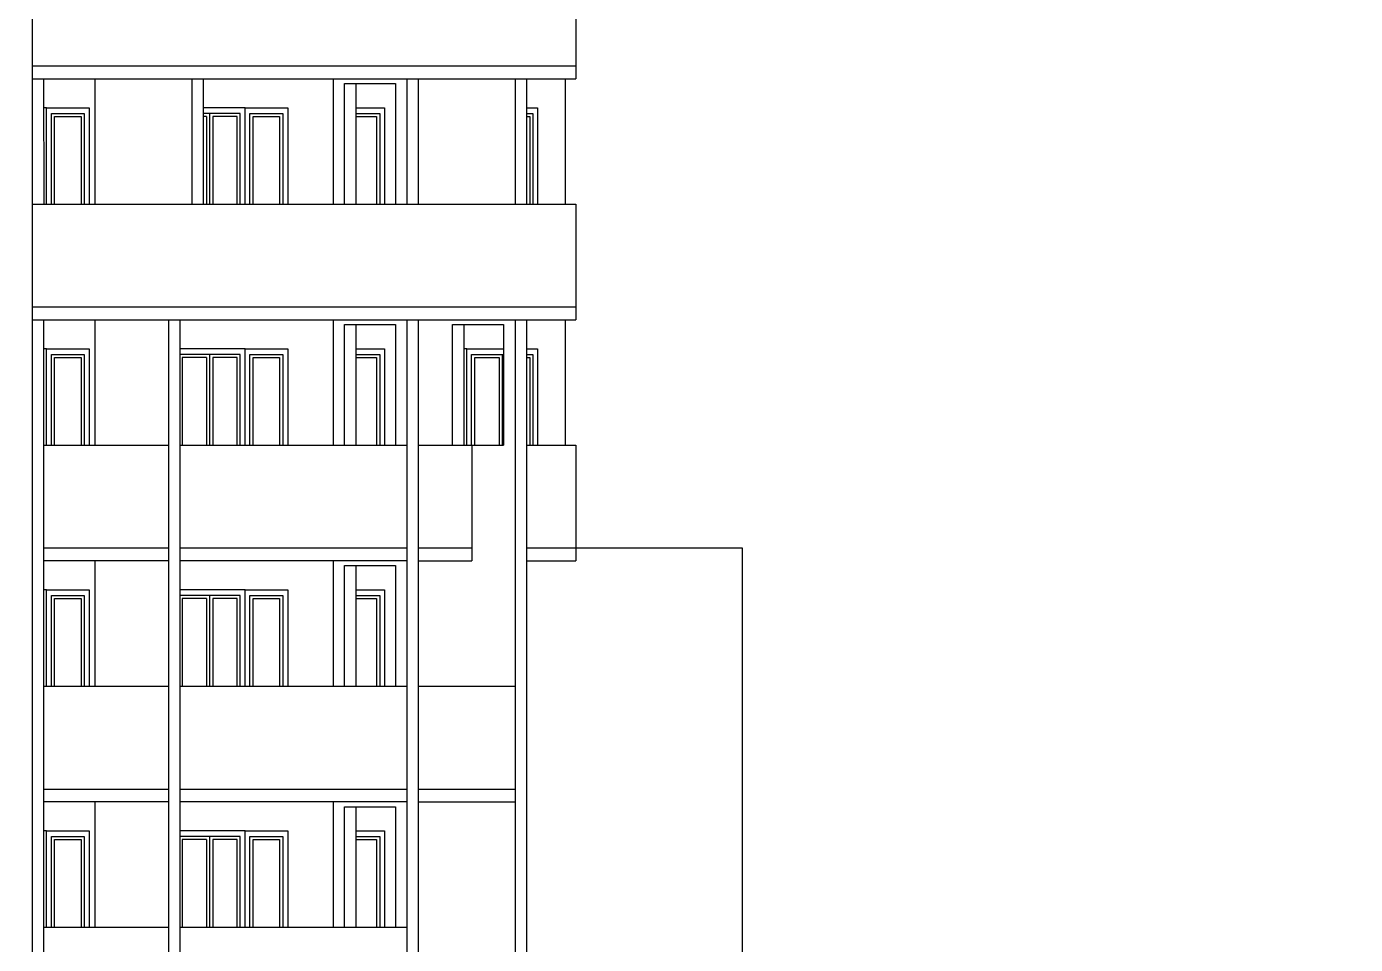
# Model space of a CAD drawing. Header units: inches. Extents: x -634 to 3638, y -6930911 to 5552.
# Drawn here: x 2317.92 to 2334.02, y 3482.66 to 3493.78 of the extents above; entities that cross this region are included whole.
import ezdxf

# ---------------------------------------------------------------- set-up
doc = ezdxf.new("R2010")
doc.units = ezdxf.units.IN
doc.header["$MEASUREMENT"] = 0
for name, color, linetype, lineweight in [('ELEV', 134, 'Continuous', 18), ('фасады', 7, 'Continuous', 30), ('фасады2', 7, 'Continuous', 25)]:
    doc.layers.add(name, color=color, linetype=linetype, lineweight=lineweight)

msp = doc.modelspace()

# ---------------------------------------------------------------- hatches: boundary and pattern name
at = {"layer": 'ELEV', "linetype": 'Continuous'}
h = msp.add_hatch(dxfattribs=at)
h.set_pattern_fill('ANSI31', color=256, scale=0.01044, style=0)
h.set_pattern_definition([(45, (1262.311104, 3366.587935), (-0.02343928418428, 0.02343928418428), [])])
edge = h.paths.add_edge_path()
edge.add_ellipse((1445.78234, 3471.96182), major_axis=(0, 6932302.83262), ratio=0.00000001506, start_angle=89.999976115149, end_angle=270.000023884851)
edge.add_line((1445.67794, 3474.85168), (1445.67794, 3528.48347))
edge.add_line((1445.67794, 3528.48347), (1445.88675, 3528.48347))
edge.add_line((1445.88675, 3528.48347), (1445.88675, 3474.85168))

# ---------------------------------------------------------------- linework, layer by layer
at = {"layer": 'фасады', "ltscale": 100}
for points in [[(2317.98759, 3496.06392), (2317.98759, 3493.14415)], [(2324.57438, 3494.54564), (2324.57438, 3493.14415)], [(2317.98759, 3493.29987), (2324.57438, 3493.29987)], [(2317.98759, 3493.14415), (2317.98759, 3490.22438)], [(2317.98759, 3493.14415), (2324.57438, 3493.14415)], [(2318.12526, 3493.14415), (2318.1271, 3491.62587)], [(2318.74401, 3493.14415), (2318.74401, 3491.62587)], [(2319.92099, 3493.14415), (2319.92099, 3491.62587)], [(2320.05865, 3493.14415), (2320.05865, 3491.62587)], [(2321.63198, 3493.14415), (2321.63198, 3491.62587)], [(2321.76891, 3491.62587), (2321.76891, 3493.08575), (2322.38759, 3493.08575), (2322.38759, 3491.62587)], [(2321.90658, 3493.08575), (2321.90658, 3491.62587)], [(2322.52647, 3493.14415), (2322.52647, 3491.62587)], [(2322.66413, 3493.14415), (2322.66413, 3491.62587)], [(2323.83549, 3493.14415), (2323.83549, 3491.62587)], [(2323.97315, 3493.14415), (2323.97315, 3491.62587)], [(2324.44174, 3493.14415), (2324.44174, 3491.62587)], [(2317.98759, 3491.62587), (2324.57438, 3491.62587)], [(2324.57438, 3491.62587), (2324.57438, 3490.22438)], [(2317.98759, 3490.3801), (2324.57438, 3490.3801)], [(2317.98759, 3490.22438), (2317.98759, 3487.30461)], [(2317.98759, 3490.22438), (2324.57438, 3490.22438)], [(2318.12526, 3490.22438), (2318.12526, 3487.30461)], [(2318.74401, 3490.22438), (2318.74401, 3488.7061)], [(2319.63667, 3490.22438), (2319.63667, 3487.30461)], [(2319.77429, 3490.22438), (2319.77429, 3487.30461)], [(2321.63198, 3490.22438), (2321.63198, 3488.7061)], [(2321.76891, 3488.7061), (2321.76891, 3490.16598), (2322.38759, 3490.16598), (2322.38759, 3488.7061)], [(2321.90658, 3490.16598), (2321.90658, 3488.7061)], [(2322.52647, 3490.22438), (2322.52647, 3487.30461)], [(2322.66413, 3490.22438), (2322.66413, 3487.30461)], [(2323.07793, 3488.7061), (2323.07793, 3490.16598), (2323.69661, 3490.16598), (2323.69661, 3488.7061)], [(2323.2156, 3490.16598), (2323.2156, 3488.7061)], [(2323.83549, 3490.22438), (2323.83549, 3487.30461)], [(2323.97315, 3490.22438), (2323.97315, 3487.30461)], [(2324.44174, 3490.22438), (2324.44174, 3488.7061)], [(2318.12526, 3488.7061), (2319.63667, 3488.7061)], [(2319.77429, 3488.7061), (2322.52647, 3488.7061)], [(2322.66413, 3488.7061), (2323.69661, 3488.7061)], [(2323.31272, 3488.7061), (2323.31272, 3487.30461)], [(2323.97315, 3488.7061), (2324.57438, 3488.7061)], [(2324.57438, 3488.7061), (2324.57438, 3487.30461)], [(2318.12526, 3487.46033), (2319.63667, 3487.46033)], [(2319.77429, 3487.46033), (2322.52647, 3487.46033)], [(2322.66413, 3487.46033), (2323.31272, 3487.46033)], [(2323.97315, 3487.46033), (2324.57438, 3487.46033)], [(2324.57438, 3487.46033), (2326.58885, 3487.46033)], [(2326.58885, 3487.46033), (2326.58885, 3484.38484)], [(2317.98759, 3487.30461), (2317.98759, 3484.38484)], [(2318.12526, 3487.30461), (2318.12526, 3484.38484)], [(2319.63667, 3487.30461), (2318.12526, 3487.30461)], [(2318.74401, 3487.30461), (2318.74401, 3485.78633)], [(2319.63667, 3487.30461), (2319.63667, 3484.38484)], [(2319.77429, 3487.30461), (2319.77429, 3484.38484)], [(2322.52647, 3487.30461), (2319.77429, 3487.30461)], [(2321.63198, 3487.30461), (2321.63198, 3485.78633)], [(2321.76891, 3485.78633), (2321.76891, 3487.24621), (2322.38759, 3487.24621), (2322.38759, 3485.78633)], [(2321.90658, 3487.24621), (2321.90658, 3485.78633)], [(2322.52647, 3487.30461), (2322.52647, 3484.38484)], [(2322.66413, 3487.30461), (2322.66413, 3484.38484)], [(2322.66413, 3487.30461), (2323.31272, 3487.30461)], [(2323.83549, 3487.30461), (2323.83549, 3484.38484)], [(2323.97315, 3487.30461), (2323.97315, 3484.38484)], [(2323.97315, 3487.30461), (2324.57438, 3487.30461)], [(2318.12526, 3485.78633), (2319.63667, 3485.78633)], [(2319.77429, 3485.78633), (2322.52647, 3485.78633)], [(2322.66413, 3485.78633), (2323.83549, 3485.78633)], [(2318.12526, 3484.54056), (2319.63667, 3484.54056)], [(2319.77429, 3484.54056), (2322.52647, 3484.54056)], [(2322.66413, 3484.54056), (2323.83549, 3484.54056)], [(2317.98759, 3484.38484), (2317.98759, 3481.46507)], [(2319.63667, 3484.38484), (2318.12526, 3484.38484)], [(2318.12526, 3484.38484), (2318.12526, 3481.46507)], [(2318.74401, 3484.38484), (2318.74401, 3482.86656)], [(2319.63667, 3484.38484), (2319.63667, 3481.46507)], [(2322.52647, 3484.38484), (2319.77429, 3484.38484)], [(2319.77429, 3484.38484), (2319.77429, 3481.46507)], [(2321.63198, 3484.38484), (2321.63198, 3482.86656)], [(2321.76891, 3482.86656), (2321.76891, 3484.32644), (2322.38759, 3484.32644), (2322.38759, 3482.86656)], [(2321.90658, 3484.32644), (2321.90658, 3482.86656)], [(2322.52647, 3484.38484), (2322.52647, 3481.46507)], [(2322.66413, 3484.38484), (2323.83549, 3484.38484)], [(2322.66413, 3484.38484), (2322.66413, 3481.46507)], [(2323.83549, 3484.38484), (2323.83549, 3481.46507)], [(2323.97315, 3484.38484), (2323.97315, 3481.46507)], [(2326.58885, 3484.38484), (2326.58885, 3481.46507)], [(2318.12526, 3482.86656), (2319.63667, 3482.86656)], [(2319.77429, 3482.86656), (2322.52647, 3482.86656)]]:
    msp.add_lwpolyline(points, dxfattribs=at)
at = {"layer": 'фасады2', "ltscale": 100}
for p, q in [((2318.21919, 3492.72565), (2318.61823, 3492.72565)), ((2318.21919, 3491.62587), (2318.21919, 3492.72565)), ((2318.25812, 3491.62587), (2318.25812, 3492.68672)), ((2318.25812, 3492.68672), (2318.5793, 3492.68672)), ((2318.5793, 3492.68672), (2318.5793, 3491.62587)), ((2318.61823, 3492.72565), (2318.61823, 3491.62587)), ((2320.50767, 3492.72565), (2320.05862, 3492.72565)), ((2320.09696, 3492.68672), (2320.05862, 3492.68672)), ((2320.46874, 3492.68672), (2320.17482, 3492.68672)), ((2320.46874, 3491.62587), (2320.46874, 3492.68672)), ((2320.50767, 3491.62587), (2320.50767, 3492.72565)), ((2320.62446, 3492.72565), (2321.0235, 3492.72565)), ((2320.62446, 3491.62587), (2320.62446, 3492.72565)), ((2320.66339, 3491.62587), (2320.66339, 3492.68672)), ((2320.66339, 3492.68672), (2320.98457, 3492.68672)), ((2320.98457, 3492.68672), (2320.98457, 3491.62587)), ((2321.0235, 3492.72565), (2321.0235, 3491.62587)), ((2321.90658, 3492.72565), (2322.19754, 3492.72565)), ((2321.90658, 3492.68672), (2322.15861, 3492.68672)), ((2322.15861, 3492.68672), (2322.15861, 3491.62587)), ((2322.19754, 3492.72565), (2322.19754, 3491.62587)), ((2323.97315, 3492.72565), (2324.05106, 3492.72565)), ((2323.97315, 3492.68672), (2324.01347, 3492.68672)), ((2324.05106, 3492.72565), (2324.05106, 3491.62587)), ((2324.10945, 3492.79377), (2324.10945, 3491.62587)), ((2318.21919, 3489.80588), (2318.61823, 3489.80588)), ((2318.21919, 3488.7061), (2318.21919, 3489.80588)), ((2318.61823, 3489.80588), (2318.61823, 3488.7061)), ((2320.50767, 3489.80588), (2319.77429, 3489.80588)), ((2320.50767, 3488.7061), (2320.50767, 3489.80588)), ((2320.62446, 3489.80588), (2321.0235, 3489.80588)), ((2320.62446, 3488.7061), (2320.62446, 3489.80588)), ((2321.0235, 3489.80588), (2321.0235, 3488.7061)), ((2321.90658, 3489.80588), (2322.19754, 3489.80588)), ((2322.19754, 3489.80588), (2322.19754, 3488.7061)), ((2323.30883, 3489.80588), (2323.69661, 3489.80588)), ((2323.30883, 3488.7061), (2323.30883, 3489.80588)), ((2323.97315, 3489.80588), (2324.05106, 3489.80588)), ((2324.05106, 3489.80588), (2324.05106, 3488.7061)), ((2324.10945, 3489.87401), (2324.10945, 3488.7061)), ((2318.25812, 3488.7061), (2318.25812, 3489.76695)), ((2318.25812, 3489.76695), (2318.5793, 3489.76695)), ((2318.5793, 3489.76695), (2318.5793, 3488.7061)), ((2320.09696, 3489.76695), (2319.80303, 3489.76695)), ((2320.46874, 3489.76695), (2320.17482, 3489.76695)), ((2320.46874, 3488.7061), (2320.46874, 3489.76695)), ((2320.66339, 3488.7061), (2320.66339, 3489.76695)), ((2320.66339, 3489.76695), (2320.98457, 3489.76695)), ((2320.98457, 3489.76695), (2320.98457, 3488.7061)), ((2321.90658, 3489.76695), (2322.15861, 3489.76695)), ((2322.15861, 3489.76695), (2322.15861, 3488.7061)), ((2323.34776, 3489.76695), (2323.64169, 3489.76695)), ((2323.34776, 3488.7061), (2323.34776, 3489.76695)), ((2323.97315, 3489.76695), (2324.01347, 3489.76695)), ((2318.21919, 3486.88611), (2318.61823, 3486.88611)), ((2318.21919, 3485.78633), (2318.21919, 3486.88611)), ((2318.25812, 3485.78633), (2318.25812, 3486.84718)), ((2318.25812, 3486.84718), (2318.5793, 3486.84718)), ((2318.5793, 3486.84718), (2318.5793, 3485.78633)), ((2318.61823, 3486.88611), (2318.61823, 3485.78633)), ((2320.50767, 3486.88611), (2319.77429, 3486.88611)), ((2320.09696, 3486.84718), (2319.80303, 3486.84718)), ((2320.46874, 3486.84718), (2320.17482, 3486.84718)), ((2320.46874, 3485.78633), (2320.46874, 3486.84718)), ((2320.50767, 3485.78633), (2320.50767, 3486.88611)), ((2320.62446, 3486.88611), (2321.0235, 3486.88611)), ((2320.62446, 3485.78633), (2320.62446, 3486.88611)), ((2320.66339, 3485.78633), (2320.66339, 3486.84718)), ((2320.66339, 3486.84718), (2320.98457, 3486.84718)), ((2320.98457, 3486.84718), (2320.98457, 3485.78633)), ((2321.0235, 3486.88611), (2321.0235, 3485.78633)), ((2321.90658, 3486.88611), (2322.19754, 3486.88611)), ((2321.90658, 3486.84718), (2322.15861, 3486.84718)), ((2322.15861, 3486.84718), (2322.15861, 3485.78633)), ((2322.19754, 3486.88611), (2322.19754, 3485.78633)), ((2318.21919, 3483.96634), (2318.61823, 3483.96634)), ((2318.21919, 3482.86656), (2318.21919, 3483.96634)), ((2318.25812, 3482.86656), (2318.25812, 3483.92741)), ((2318.25812, 3483.92741), (2318.5793, 3483.92741)), ((2318.5793, 3483.92741), (2318.5793, 3482.86656)), ((2318.61823, 3483.96634), (2318.61823, 3482.86656)), ((2320.50767, 3483.96634), (2319.77429, 3483.96634)), ((2320.09696, 3483.92741), (2319.80303, 3483.92741)), ((2320.46874, 3483.92741), (2320.17482, 3483.92741)), ((2320.46874, 3482.86656), (2320.46874, 3483.92741)), ((2320.50767, 3482.86656), (2320.50767, 3483.96634)), ((2320.62446, 3483.96634), (2321.0235, 3483.96634)), ((2320.62446, 3482.86656), (2320.62446, 3483.96634)), ((2320.66339, 3482.86656), (2320.66339, 3483.92741)), ((2320.66339, 3483.92741), (2320.98457, 3483.92741)), ((2320.98457, 3483.92741), (2320.98457, 3482.86656)), ((2321.0235, 3483.96634), (2321.0235, 3482.86656)), ((2321.90658, 3483.96634), (2322.19754, 3483.96634)), ((2321.90658, 3483.92741), (2322.15861, 3483.92741)), ((2322.15861, 3483.92741), (2322.15861, 3482.86656)), ((2322.19754, 3483.96634), (2322.19754, 3482.86656))]:
    msp.add_line(p, q, dxfattribs=at)
for points in [[(2318.1608, 3491.62587), (2318.1608, 3492.79377), (2318.12526, 3492.79377)], [(2318.1608, 3492.79377), (2318.67662, 3492.79377), (2318.67662, 3491.62587)], [(2318.1608, 3491.62587), (2318.1608, 3492.79377)], [(2320.56607, 3491.62587), (2320.56607, 3492.79377), (2320.05862, 3492.79377)], [(2320.09696, 3492.68672), (2320.09696, 3491.62587)], [(2320.13589, 3492.72565), (2320.13589, 3491.62587)], [(2320.17482, 3492.68672), (2320.17482, 3491.62587)], [(2320.56607, 3492.79377), (2321.08189, 3492.79377), (2321.08189, 3491.62587)], [(2320.56607, 3491.62587), (2320.56607, 3492.79377)], [(2321.90658, 3492.79377), (2322.25593, 3492.79377), (2322.25593, 3491.62587)], [(2323.97315, 3492.79377), (2324.10945, 3492.79377)], [(2324.01347, 3492.68672), (2324.01347, 3491.62587)], [(2318.1608, 3488.7061), (2318.1608, 3489.87401), (2318.12526, 3489.87401)], [(2318.1608, 3489.87401), (2318.67662, 3489.87401), (2318.67662, 3488.7061)], [(2318.1608, 3488.7061), (2318.1608, 3489.87401)], [(2320.56607, 3488.7061), (2320.56607, 3489.87401), (2319.77429, 3489.87401)], [(2320.13589, 3489.80588), (2320.13589, 3488.7061)], [(2320.56607, 3489.87401), (2321.08189, 3489.87401), (2321.08189, 3488.7061)], [(2320.56607, 3488.7061), (2320.56607, 3489.87401)], [(2321.90658, 3489.87401), (2322.25593, 3489.87401), (2322.25593, 3488.7061)], [(2323.25044, 3489.87401), (2323.2156, 3489.87401)], [(2323.25044, 3488.7061), (2323.25044, 3489.87401), (2323.69661, 3489.87401)], [(2323.25044, 3488.7061), (2323.25044, 3489.87401)], [(2323.68062, 3489.80588), (2323.68062, 3488.7061)], [(2323.97315, 3489.87401), (2324.10945, 3489.87401)], [(2319.80303, 3489.76695), (2319.80303, 3488.7061)], [(2320.09696, 3489.76695), (2320.09696, 3488.7061)], [(2320.17482, 3489.76695), (2320.17482, 3488.7061)], [(2323.64169, 3489.76695), (2323.64169, 3488.7061)], [(2324.01347, 3489.76695), (2324.01347, 3488.7061)], [(2318.1608, 3485.78633), (2318.1608, 3486.95424), (2318.12526, 3486.95424)], [(2318.1608, 3486.95424), (2318.67662, 3486.95424), (2318.67662, 3485.78633)], [(2318.1608, 3485.78633), (2318.1608, 3486.95424)], [(2320.56607, 3485.78633), (2320.56607, 3486.95424), (2319.77429, 3486.95424)], [(2320.56607, 3486.95424), (2321.08189, 3486.95424), (2321.08189, 3485.78633)], [(2320.56607, 3485.78633), (2320.56607, 3486.95424)], [(2321.90658, 3486.95424), (2322.25593, 3486.95424), (2322.25593, 3485.78633)], [(2319.80303, 3486.84718), (2319.80303, 3485.78633)], [(2320.09696, 3486.84718), (2320.09696, 3485.78633)], [(2320.13589, 3486.88611), (2320.13589, 3485.78633)], [(2320.17482, 3486.84718), (2320.17482, 3485.78633)], [(2318.1608, 3482.86656), (2318.1608, 3484.03447), (2318.12526, 3484.03447)], [(2318.1608, 3484.03447), (2318.67662, 3484.03447), (2318.67662, 3482.86656)], [(2318.1608, 3482.86656), (2318.1608, 3484.03447)], [(2320.56607, 3482.86656), (2320.56607, 3484.03447), (2319.77429, 3484.03447)], [(2320.56607, 3484.03447), (2321.08189, 3484.03447), (2321.08189, 3482.86656)], [(2320.56607, 3482.86656), (2320.56607, 3484.03447)], [(2321.90658, 3484.03447), (2322.25593, 3484.03447), (2322.25593, 3482.86656)], [(2319.80303, 3483.92741), (2319.80303, 3482.86656)], [(2320.09696, 3483.92741), (2320.09696, 3482.86656)], [(2320.13589, 3483.96634), (2320.13589, 3482.86656)], [(2320.17482, 3483.92741), (2320.17482, 3482.86656)]]:
    msp.add_lwpolyline(points, dxfattribs=at)

doc.saveas('drawing.dxf')
